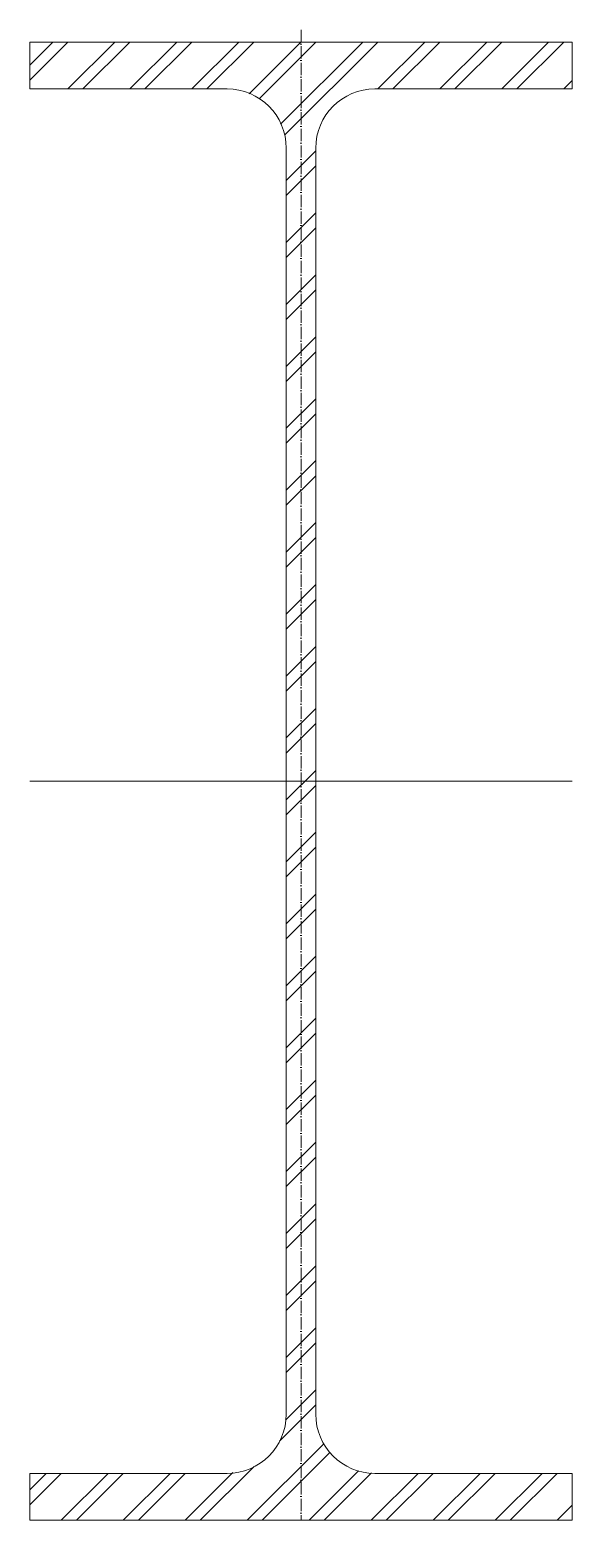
# Model space of a CAD drawing. Header units: metres. Extents: x -110 to 110, y -300 to 305.
import ezdxf

# ---------------------------------------------------------------- set-up
doc = ezdxf.new("R2010")
doc.units = ezdxf.units.M
doc.linetypes.add('MV_hartlijn_staal', pattern=[6.6, 5, -0.8, 0, -0.8])
doc.layers.add('A-DETL-GENF', color=92, linetype='Continuous', lineweight=18)

# ---------------------------------------------------------------- blocks, each defined once
blk = doc.blocks.new('28 Staalprofielen- IPE_HEA_HEB 2d - IPE600-3530722-00_0 Basismaterialen')
at = {"layer": 'A-DETL-GENF', "lineweight": 13}
h = blk.add_hatch(dxfattribs=at)
h.set_pattern_fill('FP_159', color=256, style=0, pattern_type=2)
h.set_pattern_definition([(45, (4790.222, -2855.394), (-12.57236, 12.57236), []), (45, (4790.222, -2836.344), (-12.57236, 12.57236), [])])
h.paths.add_polyline_path([(-110, -300), (110, -300), (110, -281), (30, -281), (23.79, -280.18), (18, -277.78), (13.03, -273.97), (9.22, -269), (6.82, -263.21), (6, -257), (6, 257), (6.82, 263.21), (9.22, 269), (13.03, 273.97), (18, 277.78), (23.79, 280.18), (30, 281), (110, 281), (110, 300), (-110, 300), (-110, 281), (-30, 281), (-23.79, 280.18), (-18, 277.78), (-13.03, 273.97), (-9.22, 269), (-6.82, 263.21), (-6, 257), (-6, -257), (-6.82, -263.21), (-9.22, -269), (-13.03, -273.97), (-18, -277.78), (-23.79, -280.18), (-30, -281), (-110, -281)])
at = {"layer": 'A-DETL-GENF', "linetype": 'MV_hartlijn_staal', "lineweight": 13}
blk.add_line((0, 305), (0, -300), dxfattribs=at)
at = {"layer": 'A-DETL-GENF'}
for p, q in [((110, 300), (-110, 300)), ((-110, 300), (-110, 281)), ((110, 300), (-110, 300)), ((-110, 300), (-110, 281)), ((110, 281), (110, 300)), ((110, 300), (110, 281)), ((-110, 281), (-30, 281)), ((-110, 281), (-30, 281)), ((30, 281), (110, 281)), ((110, 281), (30, 281)), ((-6, 257), (-6, -257)), ((-6, 257), (-6, -257)), ((6, -257), (6, 257)), ((6, 257), (6, -257)), ((-110, 0), (110, 0)), ((-30, -281), (-110, -281)), ((-110, -281), (-110, -300)), ((-110, -300), (-110, -281)), ((-110, -281), (-30, -281)), ((110, -281), (30, -281)), ((110, -281), (30, -281)), ((110, -300), (110, -281)), ((110, -300), (110, -281)), ((-110, -300), (110, -300)), ((110, -300), (-110, -300))]:
    blk.add_line(p, q, dxfattribs=at)
for centre, start, end in [((-30, 257), 0, 90), ((-30, 257), 360, 90), ((30, 257), 90, 180), ((30, 257), 90, 180), ((-30, -257), 270, 0), ((-30, -257), 270, 0), ((30, -257), 180, 270), ((30, -257), 180, 270)]:
    blk.add_arc(centre, 24, start, end, dxfattribs=at)

msp = doc.modelspace()

# ---------------------------------------------------------------- block references
msp.add_blockref('28 Staalprofielen- IPE_HEA_HEB 2d - IPE600-3530722-00_0 Basismaterialen', (0, 0))

doc.saveas('drawing.dxf')
